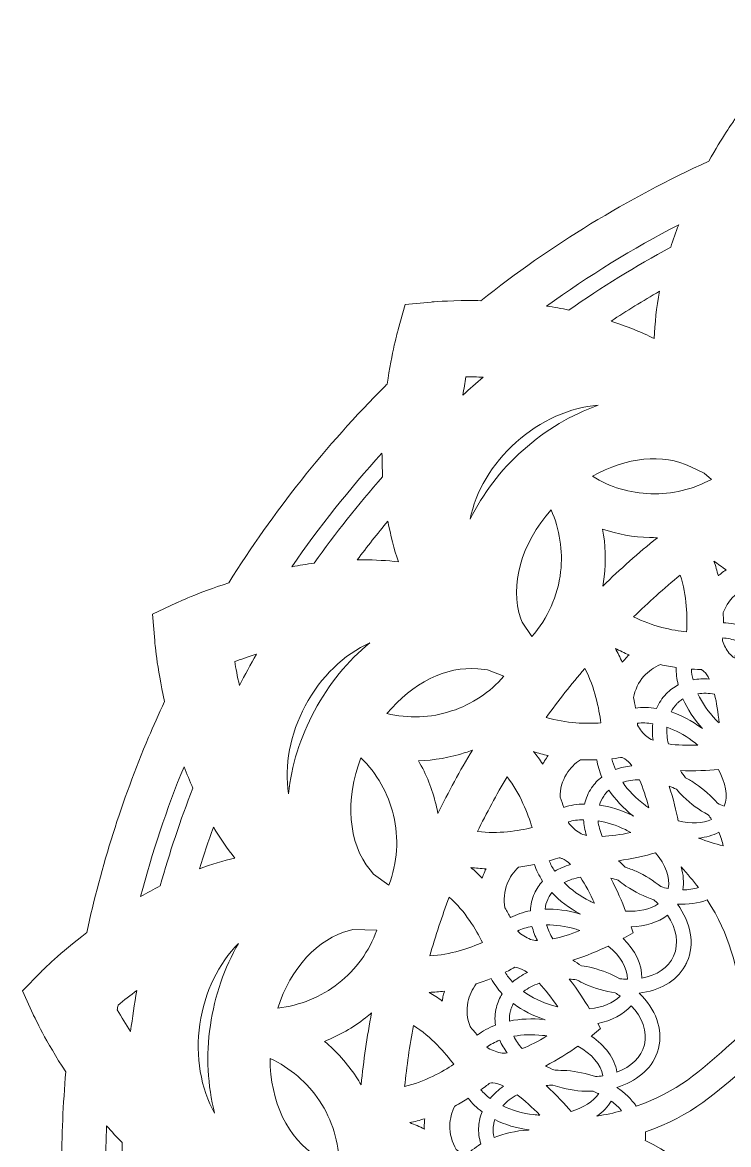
# Model space of a CAD drawing. Header units: millimetres. Extents: x 37 to 1687, y -819 to -120.
# Drawn here: x 72.2 to 169, y -647.8 to -494.1 of the extents above; entities that cross this region are included whole.
import ezdxf

# ---------------------------------------------------------------- set-up
doc = ezdxf.new("R2010")
doc.units = ezdxf.units.MM
doc.header["$MEASUREMENT"] = 0
doc.layers.add('Layer 7', color=7, linetype='Continuous')

msp = doc.modelspace()

# ---------------------------------------------------------------- linework, layer by layer
at = {"layer": 'Layer 7', "lineweight": 0}
for points, knots in [([(384.43, -671.96), (384.27, -671.6), (382.77, -668.35), (379.99, -664.11), (380.36, -659.77), (380.54, -655.36), (380.54, -650.99), (380.54, -644.39), (380.12, -637.76), (379.28, -631.27), (381.81, -627.33), (383.2, -624.32), (383.36, -623.99), (383.36, -623.99), (384.85, -620.71), (384.85, -620.71), (384.85, -620.71), (382.32, -618.15), (382.32, -618.15), (382.04, -617.87), (379.55, -615.38), (375.59, -612.41), (373.77, -605.49), (371.43, -598.63), (368.64, -592.02), (367.1, -588.4), (365.38, -584.73), (363.49, -581.11), (364.42, -576.83), (364.67, -573.77), (364.7, -573.43), (364.7, -573.43), (364.97, -569.86), (364.97, -569.86), (364.97, -569.86), (361.72, -568.31), (361.72, -568.31), (361.6, -568.25), (358.61, -566.84), (354.08, -565.4), (348.81, -557.73), (342.79, -550.49), (336.17, -543.86), (334.53, -542.23), (332.82, -540.59), (331.07, -539), (330.45, -534.98), (329.7, -532.34), (329.67, -532.22), (329.67, -532.22), (328.7, -528.79), (328.7, -528.79), (328.7, -528.79), (325.13, -528.44), (325.13, -528.44), (324.77, -528.41), (322.82, -528.24), (319.91, -528.24), (319.25, -528.24), (318.58, -528.25), (317.89, -528.26), (308.62, -521.54), (298.57, -515.86), (288.02, -511.4), (287.3, -511.1), (286.55, -510.79), (285.71, -510.45), (283.96, -507.37), (282.56, -505.43), (282.5, -505.35), (282.5, -505.35), (280.41, -502.48), (280.41, -502.48), (280.41, -502.48), (276.96, -503.35), (276.96, -503.35), (276.86, -503.37), (274.41, -503.99), (270.86, -505.33), (258.75, -501.86), (246.16, -499.91), (233.44, -499.55), (230.91, -497.43), (229.09, -496.19), (228.88, -496.05), (228.88, -496.05), (225.94, -494.07), (225.94, -494.07), (225.94, -494.07), (223, -496.05), (223, -496.05), (222.78, -496.2), (220.78, -497.56), (218.06, -499.88), (205.4, -500.79), (192.93, -503.27), (180.98, -507.27), (177.77, -506.08), (175.55, -505.51), (175.3, -505.44), (175.3, -505.44), (171.85, -504.57), (171.85, -504.57), (171.85, -504.57), (169.75, -507.45), (169.75, -507.45), (169.59, -507.68), (168.1, -509.77), (166.25, -513.08), (155.12, -518.15), (144.61, -524.58), (135.01, -532.2), (134.4, -532.18), (133.9, -532.18), (133.42, -532.18), (130.33, -532.18), (128.28, -532.38), (128.2, -532.38), (128.2, -532.38), (124.64, -532.74), (124.64, -532.74), (124.64, -532.74), (123.66, -536.16), (123.66, -536.16), (123.63, -536.29), (122.79, -539.27), (122.16, -543.63), (122.08, -543.7), (122, -543.78), (121.92, -543.86), (113.75, -552.04), (106.52, -561.12), (100.44, -570.86), (96.15, -572.25), (93.38, -573.57), (93.26, -573.62), (93.26, -573.62), (90.01, -575.17), (90.01, -575.17), (90.01, -575.17), (90.29, -578.74), (90.29, -578.74), (90.3, -578.89), (90.57, -582.33), (91.64, -587.11), (90.82, -588.88), (90.1, -590.49), (89.45, -592.02), (85.8, -600.66), (82.94, -609.67), (80.97, -618.79), (77.27, -621.61), (74.95, -623.93), (74.69, -624.19), (74.69, -624.19), (72.16, -626.75), (72.16, -626.75), (72.16, -626.75), (73.65, -630.03), (73.65, -630.03), (73.82, -630.39), (75.34, -633.66), (78.1, -637.87), (77.73, -642.21), (77.54, -646.63), (77.54, -650.99), (77.54, -657.59), (77.97, -664.22), (78.81, -670.72), (76.28, -674.66), (74.88, -677.66), (74.73, -677.99), (74.73, -677.99), (73.23, -681.27), (73.23, -681.27), (73.23, -681.27), (75.77, -683.83), (75.77, -683.83), (76.04, -684.11), (78.52, -686.59), (82.5, -689.58), (84.32, -696.5), (86.65, -703.35), (89.45, -709.96), (90.98, -713.59), (92.71, -717.25), (94.59, -720.87), (93.64, -725.3), (93.4, -728.42), (93.39, -728.55), (93.39, -728.55), (93.11, -732.13), (93.11, -732.13), (93.11, -732.13), (96.36, -733.67), (96.36, -733.67), (96.49, -733.73), (99.46, -735.14), (104.01, -736.58), (109.27, -744.25), (115.3, -751.5), (121.92, -758.12), (123.55, -759.75), (125.27, -761.39), (127.01, -762.99), (127.62, -766.89), (128.33, -769.47), (128.42, -769.76), (128.42, -769.76), (129.39, -773.19), (129.39, -773.19), (129.39, -773.19), (132.95, -773.54), (132.95, -773.54), (133.16, -773.56), (135.14, -773.75), (138.17, -773.75), (138.83, -773.75), (139.51, -773.74), (140.2, -773.72), (149.47, -780.45), (159.52, -786.12), (170.07, -790.58), (170.77, -790.88), (171.53, -791.19), (172.37, -791.53), (174.08, -794.53), (175.43, -796.42), (175.59, -796.63), (175.59, -796.63), (177.68, -799.51), (177.68, -799.51), (177.68, -799.51), (181.13, -798.64), (181.13, -798.64), (181.23, -798.61), (183.69, -797.98), (187.22, -796.65), (199.33, -800.13), (211.92, -802.07), (224.65, -802.43), (227.16, -804.54), (229, -805.79), (229.2, -805.93), (229.2, -805.93), (232.15, -807.91), (232.15, -807.91), (232.15, -807.91), (235.09, -805.93), (235.09, -805.93), (235.31, -805.78), (237.3, -804.42), (240.03, -802.1), (252.68, -801.2), (265.16, -798.71), (277.11, -794.71), (280.4, -795.93), (282.69, -796.51), (282.79, -796.54), (282.79, -796.54), (286.24, -797.41), (286.24, -797.41), (286.24, -797.41), (288.33, -794.54), (288.33, -794.54), (288.4, -794.44), (289.95, -792.29), (291.85, -788.9), (302.97, -783.83), (313.48, -777.4), (323.07, -769.79), (323.67, -769.8), (324.18, -769.81), (324.67, -769.81), (327.76, -769.81), (329.81, -769.61), (329.89, -769.6), (329.89, -769.6), (333.45, -769.25), (333.45, -769.25), (333.45, -769.25), (334.42, -765.82), (334.42, -765.82), (334.43, -765.79), (335.28, -762.8), (335.93, -758.36), (336.01, -758.28), (336.09, -758.2), (336.17, -758.12), (344.34, -749.95), (351.57, -740.86), (357.65, -731.12), (361.79, -729.78), (364.52, -728.51), (364.83, -728.36), (364.83, -728.36), (368.07, -726.82), (368.07, -726.82), (368.07, -726.82), (367.8, -723.25), (367.8, -723.25), (367.79, -723.1), (367.52, -719.64), (366.44, -714.88), (367.27, -713.11), (367.99, -711.5), (368.64, -709.96), (372.29, -701.32), (375.15, -692.32), (377.12, -683.19), (380.83, -680.37), (383.14, -678.05), (383.4, -677.8), (383.4, -677.8), (385.93, -675.23), (385.93, -675.23), (385.93, -675.23), (384.43, -671.96), (384.43, -671.96)], [0, 0, 0, 0, 1, 1, 1, 2, 2, 2, 3, 3, 3, 4, 4, 4, 5, 5, 5, 6, 6, 6, 7, 7, 7, 8, 8, 8, 9, 9, 9, 10, 10, 10, 11, 11, 11, 12, 12, 12, 13, 13, 13, 14, 14, 14, 15, 15, 15, 16, 16, 16, 17, 17, 17, 18, 18, 18, 19, 19, 19, 20, 20, 20, 21, 21, 21, 22, 22, 22, 23, 23, 23, 24, 24, 24, 25, 25, 25, 26, 26, 26, 27, 27, 27, 28, 28, 28, 29, 29, 29, 30, 30, 30, 31, 31, 31, 32, 32, 32, 33, 33, 33, 34, 34, 34, 35, 35, 35, 36, 36, 36, 37, 37, 37, 38, 38, 38, 39, 39, 39, 40, 40, 40, 41, 41, 41, 42, 42, 42, 43, 43, 43, 44, 44, 44, 45, 45, 45, 46, 46, 46, 47, 47, 47, 48, 48, 48, 49, 49, 49, 50, 50, 50, 51, 51, 51, 52, 52, 52, 53, 53, 53, 54, 54, 54, 55, 55, 55, 56, 56, 56, 57, 57, 57, 58, 58, 58, 59, 59, 59, 60, 60, 60, 61, 61, 61, 62, 62, 62, 63, 63, 63, 64, 64, 64, 65, 65, 65, 66, 66, 66, 67, 67, 67, 68, 68, 68, 69, 69, 69, 70, 70, 70, 71, 71, 71, 72, 72, 72, 73, 73, 73, 74, 74, 74, 75, 75, 75, 76, 76, 76, 77, 77, 77, 78, 78, 78, 79, 79, 79, 80, 80, 80, 81, 81, 81, 82, 82, 82, 83, 83, 83, 84, 84, 84, 85, 85, 85, 86, 86, 86, 87, 87, 87, 88, 88, 88, 89, 89, 89, 90, 90, 90, 91, 91, 91, 92, 92, 92, 93, 93, 93, 94, 94, 94, 95, 95, 95, 96, 96, 96, 97, 97, 97, 98, 98, 98, 99, 99, 99, 100, 100, 100, 101, 101, 101, 102, 102, 102, 103, 103, 103, 104, 104, 104, 105, 105, 105, 106, 106, 106, 106]), ([(162.13, -521.79), (161.73, -522.82), (161.36, -523.86), (161.03, -524.88), (156.24, -527.47), (151.55, -530.36), (147.08, -533.48), (146.07, -533.28), (145.04, -533.09), (144.02, -532.94), (149.77, -528.79), (155.84, -525.05), (162.13, -521.79)], [0, 0, 0, 0, 1, 1, 1, 2, 2, 2, 3, 3, 3, 4, 4, 4, 4]), ([(152.86, -535), (155, -533.59), (157.22, -532.22), (159.5, -530.9), (159.08, -533.13), (158.84, -535.31), (158.78, -537.39), (156.95, -536.48), (154.97, -535.68), (152.86, -535)], [0, 0, 0, 0, 1, 1, 1, 2, 2, 2, 3, 3, 3, 3]), ([(132.96, -542.64), (133.73, -542.64), (134.51, -542.65), (135.31, -542.67), (134.38, -543.48), (133.46, -544.29), (132.55, -545.12), (132.67, -544.29), (132.81, -543.46), (132.96, -542.64)], [0, 0, 0, 0, 1, 1, 1, 2, 2, 2, 3, 3, 3, 3]), ([(139.83, -551.59), (143.19, -548.59), (147.24, -546.79), (151.1, -546.52), (147.41, -547.81), (143.89, -549.9), (140.79, -552.67), (137.69, -555.44), (135.23, -558.67), (133.54, -562.14), (134.27, -558.34), (136.5, -554.57), (139.83, -551.59)], [0, 0, 0, 0, 1, 1, 1, 2, 2, 2, 3, 3, 3, 4, 4, 4, 4]), ([(121.45, -553.1), (121.45, -554.18), (121.48, -555.25), (121.54, -556.32), (118.18, -560.13), (115.02, -564.11), (112.14, -568.17), (111.13, -568.3), (110.11, -568.46), (109.1, -568.65), (112.84, -563.21), (116.98, -558), (121.45, -553.1)], [0, 0, 0, 0, 1, 1, 1, 2, 2, 2, 3, 3, 3, 4, 4, 4, 4]), ([(165.63, -555.83), (165.63, -555.83), (166.6, -556.68), (166.6, -556.68), (164.07, -558.07), (161.22, -558.75), (158.3, -558.66), (155.44, -558.57), (152.69, -557.74), (150.29, -556.26), (154.97, -553.6), (159.94, -553.11), (163.78, -554.95), (163.78, -554.95), (165.63, -555.83), (165.63, -555.83)], [0, 0, 0, 0, 1, 1, 1, 2, 2, 2, 3, 3, 3, 4, 4, 4, 5, 5, 5, 5]), ([(145.94, -569.34), (145.57, -572.62), (144.18, -575.74), (141.99, -578.21), (141.99, -578.21), (140.65, -576.25), (140.65, -576.25), (140.65, -576.25), (140.48, -575.78), (140.48, -575.78), (138.9, -571.24), (140.53, -565.48), (144.63, -560.85), (145.81, -563.49), (146.27, -566.47), (145.94, -569.34)], [0, 0, 0, 0, 1, 1, 1, 2, 2, 2, 3, 3, 3, 4, 4, 4, 5, 5, 5, 5]), ([(122.26, -562.39), (122.63, -564.35), (123.11, -566.22), (123.7, -567.98), (122.14, -567.8), (120.52, -567.71), (118.84, -567.71), (118.58, -567.71), (118.31, -567.71), (118.05, -567.72), (119.4, -565.91), (120.82, -564.13), (122.26, -562.39)], [0, 0, 0, 0, 1, 1, 1, 2, 2, 2, 3, 3, 3, 4, 4, 4, 4]), ([(151.72, -571.3), (151.8, -570.87), (151.86, -570.45), (151.91, -570.02), (152.16, -567.83), (152.09, -565.64), (151.7, -563.51), (153.76, -564.2), (155.91, -564.59), (158.11, -564.66), (158.47, -564.67), (158.84, -564.67), (159.2, -564.67), (156.6, -566.77), (154.1, -568.99), (151.72, -571.3)], [0, 0, 0, 0, 1, 1, 1, 2, 2, 2, 3, 3, 3, 4, 4, 4, 5, 5, 5, 5]), ([(168.65, -569.07), (168.4, -569.24), (168.16, -569.41), (167.93, -569.6), (167.8, -569.7), (167.68, -569.8), (167.56, -569.91), (167.38, -569.21), (167.18, -568.53), (166.95, -567.87), (167.48, -568.29), (168.05, -568.69), (168.65, -569.07)], [0, 0, 0, 0, 1, 1, 1, 2, 2, 2, 3, 3, 3, 4, 4, 4, 4]), ([(163.2, -577.59), (161.32, -577.37), (158.48, -576.83), (155.94, -575.51), (157.97, -573.54), (160.12, -571.62), (162.33, -569.8), (163.27, -572.61), (163.32, -575.62), (163.2, -577.59)], [0, 0, 0, 0, 1, 1, 1, 2, 2, 2, 3, 3, 3, 3]), ([(170.11, -572.33), (170.85, -571.74), (171.73, -571.32), (172.66, -571.13), (173.38, -571.43), (174.06, -571.67), (174.69, -571.88), (174.56, -572.62), (174.52, -573.41), (174.57, -574.23), (173.92, -574.44), (173.3, -574.74), (172.74, -575.14), (172.08, -575.62), (171.53, -576.21), (171.1, -576.88), (170.13, -576.55), (169.17, -576.36), (168.25, -576.33), (168.25, -575.89), (168.25, -575.42), (168.23, -574.92), (168.61, -573.9), (169.26, -573.01), (170.11, -572.33)], [0, 0, 0, 0, 1, 1, 1, 2, 2, 2, 3, 3, 3, 4, 4, 4, 5, 5, 5, 6, 6, 6, 7, 7, 7, 8, 8, 8, 8]), ([(110.93, -587.7), (113.05, -583.74), (116.26, -580.65), (119.8, -579.07), (116.76, -581.55), (114.17, -584.72), (112.2, -588.38), (110.24, -592.04), (109.03, -595.92), (108.63, -599.76), (108.04, -595.95), (108.85, -591.57), (110.93, -587.7)], [0, 0, 0, 0, 1, 1, 1, 2, 2, 2, 3, 3, 3, 4, 4, 4, 4]), ([(169.85, -581.19), (169.52, -580.98), (169.25, -580.76), (169.06, -580.53), (168.65, -580.01), (168.34, -579.43), (168.13, -578.79), (168.14, -578.67), (168.15, -578.54), (168.16, -578.41), (168.81, -578.45), (169.5, -578.6), (170.21, -578.84), (170, -579.58), (169.88, -580.37), (169.85, -581.19)], [0, 0, 0, 0, 1, 1, 1, 2, 2, 2, 3, 3, 3, 4, 4, 4, 5, 5, 5, 5]), ([(101.91, -584.92), (101.62, -583.64), (101.41, -582.52), (101.26, -581.65), (102.04, -581.36), (103.05, -581.01), (104.23, -580.64), (103.43, -582.05), (102.66, -583.48), (101.91, -584.92)], [0, 0, 0, 0, 1, 1, 1, 2, 2, 2, 3, 3, 3, 3]), ([(155.32, -580.73), (155.11, -580.93), (154.91, -581.14), (154.72, -581.36), (154.61, -581.49), (154.5, -581.62), (154.39, -581.75), (154.1, -581.09), (153.79, -580.45), (153.44, -579.85), (154.04, -580.17), (154.67, -580.46), (155.32, -580.73)], [0, 0, 0, 0, 1, 1, 1, 2, 2, 2, 3, 3, 3, 4, 4, 4, 4]), ([(134.59, -582.66), (134.59, -582.66), (135.93, -582.79), (135.93, -582.79), (135.93, -582.79), (138.16, -583.66), (138.16, -583.66), (136.25, -585.86), (133.79, -587.5), (130.99, -588.42), (128.14, -589.36), (125.03, -589.48), (122.12, -588.78), (125.6, -584.57), (130.3, -582.24), (134.59, -582.66)], [0, 0, 0, 0, 1, 1, 1, 2, 2, 2, 3, 3, 3, 4, 4, 4, 5, 5, 5, 5]), ([(143.96, -589.3), (145.62, -587.01), (147.4, -584.77), (149.26, -582.61), (150.65, -585.19), (151.21, -588.12), (151.44, -590.06), (149.55, -590.18), (146.68, -590.14), (143.96, -589.3)], [0, 0, 0, 0, 1, 1, 1, 2, 2, 2, 3, 3, 3, 3]), ([(160.42, -586.06), (159.85, -586.65), (159.41, -587.33), (159.1, -588.07), (158.09, -587.91), (157.11, -587.89), (156.2, -588.02), (156.13, -587.57), (156.04, -587.09), (155.93, -586.59), (156.13, -585.51), (156.62, -584.5), (157.35, -583.67), (157.97, -582.97), (158.75, -582.41), (159.62, -582.06), (160.39, -582.23), (161.12, -582.35), (161.78, -582.45), (161.77, -583.22), (161.87, -584.02), (162.06, -584.84), (161.46, -585.16), (160.91, -585.56), (160.42, -586.06)], [0, 0, 0, 0, 1, 1, 1, 2, 2, 2, 3, 3, 3, 4, 4, 4, 5, 5, 5, 6, 6, 6, 7, 7, 7, 8, 8, 8, 8]), ([(163.87, -582.67), (164.5, -582.72), (164.98, -582.73), (165.24, -582.74), (165.37, -582.83), (165.48, -582.92), (165.59, -583.01), (165.86, -583.25), (166.1, -583.6), (166.32, -584.04), (165.55, -583.99), (164.8, -584.03), (164.09, -584.16), (163.97, -583.65), (163.89, -583.15), (163.87, -582.67)], [0, 0, 0, 0, 1, 1, 1, 2, 2, 2, 3, 3, 3, 4, 4, 4, 5, 5, 5, 5]), ([(162.71, -586.77), (163.32, -588.16), (164.21, -589.55), (165.38, -590.84), (165.34, -590.81), (165.3, -590.78), (165.26, -590.75), (163.9, -589.75), (162.48, -589.02), (161.07, -588.55), (161.27, -588.15), (161.54, -587.78), (161.86, -587.45), (161.96, -587.34), (162.07, -587.24), (162.19, -587.14), (162.35, -587.01), (162.53, -586.88), (162.71, -586.77)], [0, 0, 0, 0, 1, 1, 1, 2, 2, 2, 3, 3, 3, 4, 4, 4, 5, 5, 5, 6, 6, 6, 6]), ([(167.66, -590.06), (167.51, -589.92), (167.37, -589.79), (167.23, -589.64), (166.16, -588.52), (165.33, -587.29), (164.76, -586.06), (165.48, -585.96), (166.25, -585.98), (167.04, -586.11), (167.33, -587.28), (167.53, -588.64), (167.66, -590.06)], [0, 0, 0, 0, 1, 1, 1, 2, 2, 2, 3, 3, 3, 4, 4, 4, 4]), ([(158.62, -592.44), (158.26, -592.3), (157.96, -592.13), (157.74, -591.93), (157.23, -591.49), (156.81, -590.95), (156.49, -590.35), (156.49, -590.27), (156.48, -590.18), (156.47, -590.09), (157.12, -590.02), (157.83, -590.04), (158.57, -590.16), (158.49, -590.89), (158.51, -591.66), (158.62, -592.44)], [0, 0, 0, 0, 1, 1, 1, 2, 2, 2, 3, 3, 3, 4, 4, 4, 5, 5, 5, 5]), ([(163.98, -592.5), (164.24, -592.69), (164.5, -592.89), (164.74, -593.1), (163.29, -593.15), (161.9, -593.1), (160.71, -592.94), (160.53, -592.15), (160.46, -591.38), (160.51, -590.65), (161.68, -591.06), (162.86, -591.68), (163.98, -592.5)], [0, 0, 0, 0, 1, 1, 1, 2, 2, 2, 3, 3, 3, 4, 4, 4, 4]), ([(120.27, -610.76), (120.27, -610.76), (119.81, -610.2), (119.81, -610.2), (116.8, -606.5), (116.35, -600.56), (118.57, -594.84), (120.75, -596.97), (122.32, -599.72), (123.03, -602.68), (123.79, -605.86), (123.56, -609.23), (122.39, -612.27), (122.39, -612.27), (120.27, -610.76), (120.27, -610.76)], [0, 0, 0, 0, 1, 1, 1, 2, 2, 2, 3, 3, 3, 4, 4, 4, 5, 5, 5, 5]), ([(129.11, -602.47), (129.04, -602.08), (128.96, -601.68), (128.86, -601.29), (128.35, -599.14), (127.54, -597.11), (126.44, -595.24), (128.62, -595.18), (130.77, -594.81), (132.86, -594.12), (133.19, -594.02), (133.52, -593.9), (133.84, -593.78), (132.14, -596.6), (130.55, -599.52), (129.11, -602.47)], [0, 0, 0, 0, 1, 1, 1, 2, 2, 2, 3, 3, 3, 4, 4, 4, 5, 5, 5, 5]), ([(143.75, -595.24), (143.66, -595.39), (143.58, -595.54), (143.49, -595.7), (143.09, -595.09), (142.66, -594.52), (142.22, -593.99), (142.87, -594.2), (143.54, -594.38), (144.23, -594.53), (144.06, -594.76), (143.9, -595), (143.75, -595.24)], [0, 0, 0, 0, 1, 1, 1, 2, 2, 2, 3, 3, 3, 4, 4, 4, 4]), ([(152.98, -594.96), (153.64, -594.89), (154.12, -594.82), (154.37, -594.78), (154.51, -594.84), (154.63, -594.91), (154.74, -594.98), (155.07, -595.18), (155.39, -595.5), (155.69, -595.93), (154.91, -596.01), (154.16, -596.18), (153.46, -596.44), (153.25, -595.94), (153.08, -595.44), (152.98, -594.96)], [0, 0, 0, 0, 1, 1, 1, 2, 2, 2, 3, 3, 3, 4, 4, 4, 5, 5, 5, 5]), ([(88.35, -613.86), (89.94, -607.82), (91.94, -601.84), (94.31, -596.05), (94.69, -597.04), (95.1, -598.03), (95.53, -598.99), (93.82, -603.36), (92.31, -607.87), (91.05, -612.4), (90.15, -612.86), (89.25, -613.35), (88.35, -613.86)], [0, 0, 0, 0, 1, 1, 1, 2, 2, 2, 3, 3, 3, 4, 4, 4, 4]), ([(150.19, -598.95), (149.72, -599.63), (149.41, -600.38), (149.23, -601.17), (148.21, -601.19), (147.25, -601.34), (146.38, -601.63), (146.23, -601.18), (146.05, -600.71), (145.86, -600.22), (145.85, -599.11), (146.16, -598.02), (146.74, -597.06), (147.23, -596.27), (147.89, -595.59), (148.68, -595.09), (149.47, -595.12), (150.22, -595.12), (150.89, -595.1), (151.01, -595.88), (151.24, -596.68), (151.59, -597.47), (151.05, -597.88), (150.58, -598.37), (150.19, -598.95)], [0, 0, 0, 0, 1, 1, 1, 2, 2, 2, 3, 3, 3, 4, 4, 4, 5, 5, 5, 6, 6, 6, 7, 7, 7, 8, 8, 8, 8]), ([(168.37, -601.47), (168.06, -601.35), (167.74, -601.21), (167.43, -601.06), (166.59, -600.08), (165.59, -599.17), (164.43, -598.38), (164.43, -598.38), (164.43, -598.38), (164.43, -598.38), (163.99, -598.08), (163.54, -597.81), (163.08, -597.56), (162.82, -597.25), (162.58, -596.92), (162.36, -596.59), (164.26, -596.68), (166.14, -596.57), (167.56, -596.43), (168.59, -598.24), (168.92, -600.08), (168.37, -601.47)], [0, 0, 0, 0, 1, 1, 1, 2, 2, 2, 3, 3, 3, 4, 4, 4, 5, 5, 5, 6, 6, 6, 7, 7, 7, 7]), ([(142.02, -604.4), (140.19, -604.83), (137.36, -605.3), (134.54, -604.94), (135.78, -602.4), (137.14, -599.88), (138.59, -597.44), (140.41, -599.74), (141.46, -602.53), (142.02, -604.4)], [0, 0, 0, 0, 1, 1, 1, 2, 2, 2, 3, 3, 3, 3]), ([(158.03, -601.67), (157.86, -601.55), (157.68, -601.43), (157.51, -601.31), (156.26, -600.39), (155.23, -599.31), (154.45, -598.19), (155.15, -597.97), (155.92, -597.85), (156.74, -597.85), (157.23, -598.96), (157.67, -600.28), (158.03, -601.67)], [0, 0, 0, 0, 1, 1, 1, 2, 2, 2, 3, 3, 3, 4, 4, 4, 4]), ([(152.11, -599.71), (152.25, -599.55), (152.4, -599.39), (152.56, -599.25), (153.4, -600.52), (154.52, -601.74), (155.91, -602.81), (155.86, -602.79), (155.82, -602.76), (155.77, -602.74), (154.26, -601.99), (152.72, -601.52), (151.25, -601.31), (151.39, -600.87), (151.58, -600.46), (151.84, -600.07), (151.92, -599.95), (152.02, -599.83), (152.11, -599.71)], [0, 0, 0, 0, 1, 1, 1, 2, 2, 2, 3, 3, 3, 4, 4, 4, 5, 5, 5, 6, 6, 6, 6]), ([(161.81, -599.15), (162.1, -599.49), (162.4, -599.81), (162.73, -600.13), (163.79, -601.17), (164.95, -602), (166.15, -602.64), (166.33, -602.85), (166.49, -603.06), (166.64, -603.28), (165.43, -603.85), (163.8, -603.91), (162.05, -603.48), (161.8, -602.2), (161.4, -600.46), (160.81, -598.7), (161.14, -598.83), (161.48, -598.98), (161.81, -599.15)], [0, 0, 0, 0, 1, 1, 1, 2, 2, 2, 3, 3, 3, 4, 4, 4, 5, 5, 5, 6, 6, 6, 6]), ([(149.08, -603.32), (149.12, -604.03), (149.26, -604.75), (149.49, -605.47), (149.13, -605.39), (148.81, -605.28), (148.56, -605.13), (147.97, -604.77), (147.46, -604.31), (147.04, -603.75), (147.02, -603.71), (147.01, -603.66), (147, -603.61), (147.63, -603.43), (148.33, -603.33), (149.08, -603.32)], [0, 0, 0, 0, 1, 1, 1, 2, 2, 2, 3, 3, 3, 4, 4, 4, 5, 5, 5, 5]), ([(154.81, -604.68), (155.07, -604.81), (155.32, -604.95), (155.56, -605.08), (154.17, -605.37), (152.81, -605.56), (151.64, -605.61), (151.34, -604.89), (151.15, -604.17), (151.07, -603.47), (152.29, -603.67), (153.57, -604.07), (154.81, -604.68)], [0, 0, 0, 0, 1, 1, 1, 2, 2, 2, 3, 3, 3, 4, 4, 4, 4]), ([(98.33, -604.34), (99.26, -605.85), (100.25, -607.27), (101.28, -608.57), (99.69, -608.94), (98.07, -609.43), (96.43, -610.03), (97.02, -608.13), (97.66, -606.23), (98.33, -604.34)], [0, 0, 0, 0, 1, 1, 1, 2, 2, 2, 3, 3, 3, 3]), ([(168.21, -606.92), (167.14, -606.63), (166.02, -606.27), (164.86, -605.83), (165.87, -605.73), (166.81, -605.47), (167.63, -605.03), (167.91, -605.66), (168.1, -606.29), (168.21, -606.92)], [0, 0, 0, 0, 1, 1, 1, 2, 2, 2, 3, 3, 3, 3]), ([(144.38, -608.95), (145.05, -608.76), (145.53, -608.6), (145.75, -608.52), (145.89, -608.56), (146.02, -608.6), (146.14, -608.65), (146.51, -608.79), (146.9, -609.08), (147.3, -609.47), (146.51, -609.69), (145.79, -610), (145.13, -610.38), (144.82, -609.91), (144.56, -609.43), (144.38, -608.95)], [0, 0, 0, 0, 1, 1, 1, 2, 2, 2, 3, 3, 3, 4, 4, 4, 5, 5, 5, 5]), ([(160.7, -612.74), (160.36, -612.68), (160.02, -612.59), (159.68, -612.49), (158.69, -611.68), (157.55, -610.96), (156.28, -610.39), (156.28, -610.39), (156.28, -610.39), (156.28, -610.39), (155.79, -610.17), (155.29, -609.98), (154.8, -609.82), (154.47, -609.53), (154.15, -609.23), (153.86, -608.93), (155.74, -608.69), (157.57, -608.25), (158.96, -607.87), (160.32, -609.48), (160.99, -611.25), (160.7, -612.74)], [0, 0, 0, 0, 1, 1, 1, 2, 2, 2, 3, 3, 3, 4, 4, 4, 5, 5, 5, 6, 6, 6, 7, 7, 7, 7]), ([(135.71, -610.05), (135.58, -610.3), (135.47, -610.56), (135.37, -610.82), (135.3, -610.99), (135.24, -611.16), (135.18, -611.33), (134.68, -610.8), (134.16, -610.31), (133.62, -609.86), (134.3, -609.95), (134.99, -610.02), (135.71, -610.05)], [0, 0, 0, 0, 1, 1, 1, 2, 2, 2, 3, 3, 3, 4, 4, 4, 4]), ([(142.35, -609.45), (142.6, -610.22), (142.97, -610.98), (143.46, -611.72), (143.01, -612.22), (142.63, -612.79), (142.34, -613.42), (142, -614.18), (141.82, -614.97), (141.79, -615.79), (140.8, -615.98), (139.88, -616.3), (139.08, -616.72), (138.85, -616.3), (138.59, -615.86), (138.31, -615.4), (138.1, -614.29), (138.21, -613.15), (138.63, -612.09), (138.96, -611.23), (139.5, -610.45), (140.17, -609.83), (140.96, -609.72), (141.69, -609.59), (142.35, -609.45)], [0, 0, 0, 0, 1, 1, 1, 2, 2, 2, 3, 3, 3, 4, 4, 4, 5, 5, 5, 6, 6, 6, 7, 7, 7, 8, 8, 8, 8]), ([(162.68, -612.94), (162.86, -611.92), (162.78, -610.85), (162.45, -609.79), (163.34, -610.75), (164.13, -611.69), (164.83, -612.62), (164.17, -612.82), (163.44, -612.93), (162.68, -612.94)], [0, 0, 0, 0, 1, 1, 1, 2, 2, 2, 3, 3, 3, 3]), ([(150.6, -614.77), (150.39, -614.68), (150.18, -614.59), (149.97, -614.48), (148.58, -613.79), (147.37, -612.91), (146.41, -611.94), (147.07, -611.59), (147.83, -611.33), (148.65, -611.19), (149.33, -612.22), (149.99, -613.46), (150.6, -614.77)], [0, 0, 0, 0, 1, 1, 1, 2, 2, 2, 3, 3, 3, 4, 4, 4, 4]), ([(153.82, -611.6), (154.17, -611.88), (154.52, -612.15), (154.9, -612.41), (156.13, -613.24), (157.42, -613.86), (158.71, -614.28), (158.92, -614.46), (159.12, -614.65), (159.31, -614.84), (158.22, -615.61), (156.63, -615.95), (154.85, -615.83), (154.39, -614.63), (153.69, -612.98), (152.8, -611.33), (153.14, -611.41), (153.48, -611.5), (153.82, -611.6)], [0, 0, 0, 0, 1, 1, 1, 2, 2, 2, 3, 3, 3, 4, 4, 4, 5, 5, 5, 6, 6, 6, 6]), ([(144.37, -613.84), (144.48, -613.65), (144.6, -613.48), (144.73, -613.31), (145.78, -614.42), (147.1, -615.43), (148.65, -616.24), (148.6, -616.23), (148.55, -616.21), (148.5, -616.2), (146.88, -615.72), (145.29, -615.53), (143.8, -615.57), (143.86, -615.11), (143.97, -614.67), (144.17, -614.24), (144.23, -614.1), (144.3, -613.97), (144.37, -613.84)], [0, 0, 0, 0, 1, 1, 1, 2, 2, 2, 3, 3, 3, 4, 4, 4, 5, 5, 5, 6, 6, 6, 6]), ([(128.01, -621.98), (128.78, -619.26), (129.68, -616.55), (130.67, -613.91), (132.85, -615.86), (134.36, -618.41), (135.23, -620.14), (133.52, -620.89), (130.83, -621.83), (128.01, -621.98)], [0, 0, 0, 0, 1, 1, 1, 2, 2, 2, 3, 3, 3, 3]), ([(170.86, -627.97), (171.1, -629.26), (171.35, -630.58), (171.66, -631.94), (170.6, -632.82), (169.6, -633.72), (168.63, -634.59), (165.3, -637.59), (161.88, -640.66), (156.31, -642.59), (155.64, -641.61), (154.73, -640.73), (153.64, -639.99), (156.29, -639.19), (158.35, -637.53), (159.17, -635.27), (159.24, -635.07), (159.31, -634.87), (159.36, -634.66), (160.03, -632.02), (158.93, -629.25), (156.7, -627.08), (159.45, -626.75), (161.76, -625.47), (162.96, -623.39), (163.07, -623.21), (163.17, -623.02), (163.26, -622.82), (164.37, -620.34), (163.78, -617.42), (161.95, -614.89), (163.41, -614.97), (164.8, -614.77), (166.02, -614.29), (169.19, -619.14), (170.04, -623.61), (170.86, -627.97)], [0, 0, 0, 0, 1, 1, 1, 2, 2, 2, 3, 3, 3, 4, 4, 4, 5, 5, 5, 6, 6, 6, 7, 7, 7, 8, 8, 8, 9, 9, 9, 10, 10, 10, 11, 11, 11, 12, 12, 12, 12]), ([(155.61, -618), (157.56, -617.95), (159.3, -617.4), (160.59, -616.39), (161.82, -618.24), (162.21, -620.28), (161.43, -622), (160.71, -623.61), (159.1, -624.65), (157.08, -625.03), (157.09, -623.12), (156.15, -621.21), (154.52, -619.6), (154.55, -619.58), (154.59, -619.56), (154.62, -619.54), (154.62, -619.54), (155.89, -618.84), (155.89, -618.84), (155.89, -618.84), (155.61, -618), (155.61, -618)], [0, 0, 0, 0, 1, 1, 1, 2, 2, 2, 3, 3, 3, 4, 4, 4, 5, 5, 5, 6, 6, 6, 7, 7, 7, 7]), ([(142.01, -617.93), (142.18, -618.59), (142.43, -619.25), (142.75, -619.89), (142.4, -619.88), (142.08, -619.82), (141.82, -619.72), (141.82, -619.72), (141.82, -619.72), (141.82, -619.72), (141.16, -619.46), (140.56, -619.09), (140.05, -618.6), (140.04, -618.59), (140.04, -618.58), (140.03, -618.57), (140.62, -618.29), (141.29, -618.07), (142.01, -617.93)], [0, 0, 0, 0, 1, 1, 1, 2, 2, 2, 3, 3, 3, 4, 4, 4, 5, 5, 5, 6, 6, 6, 6]), ([(147.9, -618.28), (148.13, -618.35), (148.36, -618.42), (148.59, -618.5), (147.29, -619.01), (146.02, -619.42), (144.89, -619.66), (144.49, -619.03), (144.19, -618.38), (144, -617.73), (145.24, -617.72), (146.57, -617.89), (147.9, -618.28)], [0, 0, 0, 0, 1, 1, 1, 2, 2, 2, 3, 3, 3, 4, 4, 4, 4]), ([(117, -618.49), (117, -618.49), (117.47, -618.37), (117.47, -618.37), (117.47, -618.37), (120.73, -618.47), (120.73, -618.47), (119.71, -621.31), (117.88, -623.87), (115.5, -625.73), (113.11, -627.61), (110.19, -628.8), (107.17, -629.12), (108.93, -623.64), (112.63, -619.61), (117, -618.49)], [0, 0, 0, 0, 1, 1, 1, 2, 2, 2, 3, 3, 3, 4, 4, 4, 5, 5, 5, 5]), ([(96.49, -631.32), (97.12, -626.93), (99.05, -622.96), (101.79, -620.26), (99.83, -623.58), (98.51, -627.41), (97.92, -631.53), (97.32, -635.64), (97.53, -639.74), (98.51, -643.55), (96.6, -640.17), (95.84, -635.77), (96.49, -631.32)], [0, 0, 0, 0, 1, 1, 1, 2, 2, 2, 3, 3, 3, 4, 4, 4, 4]), ([(155.09, -625.18), (154.75, -625.18), (154.41, -625.15), (154.06, -625.12), (152.94, -624.48), (151.68, -623.97), (150.33, -623.63), (150.33, -623.63), (150.33, -623.63), (150.33, -623.63), (149.81, -623.5), (149.29, -623.39), (148.78, -623.32), (148.37, -623.08), (147.99, -622.82), (147.62, -622.55), (149.44, -622), (151.16, -621.26), (152.47, -620.64), (154.13, -622), (155.12, -623.65), (155.09, -625.18)], [0, 0, 0, 0, 1, 1, 1, 2, 2, 2, 3, 3, 3, 4, 4, 4, 5, 5, 5, 6, 6, 6, 7, 7, 7, 7]), ([(140.05, -623.61), (140.45, -623.69), (140.9, -623.92), (141.38, -624.26), (140.62, -624.61), (139.94, -625.05), (139.35, -625.56), (138.94, -625.13), (138.6, -624.68), (138.33, -624.23), (138.99, -623.91), (139.45, -623.66), (139.65, -623.54), (139.79, -623.56), (139.92, -623.58), (140.05, -623.61)], [0, 0, 0, 0, 1, 1, 1, 2, 2, 2, 3, 3, 3, 4, 4, 4, 5, 5, 5, 5]), ([(137.13, -629.03), (136.93, -629.84), (136.89, -630.66), (137, -631.48), (136.07, -631.83), (135.23, -632.29), (134.52, -632.84), (134.2, -632.44), (133.86, -632.05), (133.52, -631.66), (133.11, -630.59), (133.01, -629.43), (133.24, -628.3), (133.42, -627.39), (133.81, -626.54), (134.36, -625.81), (135.11, -625.57), (135.8, -625.32), (136.42, -625.07), (136.8, -625.8), (137.31, -626.51), (137.94, -627.17), (137.58, -627.74), (137.3, -628.36), (137.13, -629.03)], [0, 0, 0, 0, 1, 1, 1, 2, 2, 2, 3, 3, 3, 4, 4, 4, 5, 5, 5, 6, 6, 6, 7, 7, 7, 8, 8, 8, 8]), ([(143.01, -625.72), (143.86, -626.63), (144.74, -627.76), (145.56, -628.96), (145.32, -628.9), (145.08, -628.84), (144.83, -628.77), (143.33, -628.33), (141.98, -627.67), (140.86, -626.87), (141.47, -626.39), (142.19, -626.01), (143.01, -625.72)], [0, 0, 0, 0, 1, 1, 1, 2, 2, 2, 3, 3, 3, 4, 4, 4, 4]), ([(148.12, -625.25), (148.51, -625.46), (148.91, -625.67), (149.32, -625.85), (150.68, -626.46), (152.06, -626.85), (153.4, -627.04), (153.64, -627.18), (153.87, -627.33), (154.09, -627.49), (153.17, -628.43), (151.68, -629.04), (149.91, -629.25), (149.26, -628.16), (148.29, -626.64), (147.13, -625.16), (147.45, -625.18), (147.79, -625.21), (148.12, -625.25)], [0, 0, 0, 0, 1, 1, 1, 2, 2, 2, 3, 3, 3, 4, 4, 4, 5, 5, 5, 6, 6, 6, 6]), ([(85.26, -628.75), (86.1, -628.05), (86.96, -627.37), (87.84, -626.71), (87.52, -628.57), (87.24, -630.45), (86.99, -632.32), (86.36, -631.36), (85.75, -630.37), (85.16, -629.37), (85.19, -629.16), (85.23, -628.96), (85.26, -628.75)], [0, 0, 0, 0, 1, 1, 1, 2, 2, 2, 3, 3, 3, 4, 4, 4, 4]), ([(130.01, -626.8), (129.93, -627.07), (129.86, -627.34), (129.81, -627.61), (129.77, -627.8), (129.74, -627.98), (129.72, -628.17), (129.12, -627.73), (128.52, -627.34), (127.91, -626.98), (128.6, -626.96), (129.3, -626.9), (130.01, -626.8)], [0, 0, 0, 0, 1, 1, 1, 2, 2, 2, 3, 3, 3, 4, 4, 4, 4]), ([(139.07, -629.52), (139.11, -629.37), (139.15, -629.23), (139.2, -629.09), (139.28, -628.89), (139.36, -628.7), (139.46, -628.52), (140.69, -629.43), (142.17, -630.2), (143.84, -630.73), (143.79, -630.72), (143.74, -630.72), (143.69, -630.71), (142.01, -630.53), (140.4, -630.61), (138.94, -630.91), (138.92, -630.44), (138.95, -629.98), (139.07, -629.52)], [0, 0, 0, 0, 1, 1, 1, 2, 2, 2, 3, 3, 3, 4, 4, 4, 5, 5, 5, 6, 6, 6, 6]), ([(150.14, -632.97), (150.2, -632.93), (150.25, -632.89), (150.29, -632.86), (150.29, -632.86), (151.41, -631.95), (151.41, -631.95), (151.41, -631.95), (151.03, -631.24), (151.03, -631.24), (152.94, -630.85), (154.54, -630.01), (155.62, -628.8), (157.16, -630.41), (157.88, -632.34), (157.42, -634.17), (156.99, -635.88), (155.58, -637.18), (153.66, -637.9), (153.33, -636.01), (152.06, -634.28), (150.14, -632.97)], [0, 0, 0, 0, 1, 1, 1, 2, 2, 2, 3, 3, 3, 4, 4, 4, 5, 5, 5, 6, 6, 6, 7, 7, 7, 7]), ([(113.56, -633.69), (115.58, -632.9), (117.48, -631.81), (119.21, -630.45), (119.49, -630.23), (119.76, -630.01), (120.03, -629.78), (119.4, -633.03), (118.92, -636.34), (118.59, -639.65), (118.37, -639.27), (118.14, -638.91), (117.91, -638.55), (116.69, -636.71), (115.23, -635.08), (113.56, -633.69)], [0, 0, 0, 0, 1, 1, 1, 2, 2, 2, 3, 3, 3, 4, 4, 4, 5, 5, 5, 5]), ([(131.28, -636.83), (129.74, -637.85), (127.28, -639.23), (124.55, -639.88), (124.84, -637.07), (125.25, -634.27), (125.76, -631.52), (128.22, -633.06), (130.14, -635.28), (131.28, -636.83)], [0, 0, 0, 0, 1, 1, 1, 2, 2, 2, 3, 3, 3, 3]), ([(143.45, -632.87), (143.65, -632.89), (143.86, -632.92), (144.06, -632.95), (142.89, -633.66), (141.73, -634.27), (140.68, -634.69), (140.2, -634.15), (139.81, -633.59), (139.52, -633), (140.74, -632.77), (142.07, -632.72), (143.45, -632.87)], [0, 0, 0, 0, 1, 1, 1, 2, 2, 2, 3, 3, 3, 4, 4, 4, 4]), ([(138.61, -635.27), (138.28, -635.31), (137.97, -635.31), (137.71, -635.26), (137.03, -635.12), (136.39, -634.86), (135.8, -634.48), (136.32, -634.12), (136.92, -633.8), (137.6, -633.54), (137.86, -634.14), (138.2, -634.72), (138.61, -635.27)], [0, 0, 0, 0, 1, 1, 1, 2, 2, 2, 3, 3, 3, 4, 4, 4, 4]), ([(148.29, -634.36), (150.19, -635.41), (151.49, -636.87), (151.73, -638.4), (151.4, -638.46), (151.05, -638.49), (150.7, -638.52), (149.49, -638.09), (148.16, -637.8), (146.77, -637.7), (146.77, -637.7), (146.77, -637.7), (146.77, -637.7), (146.23, -637.66), (145.71, -637.65), (145.19, -637.66), (144.72, -637.49), (144.27, -637.29), (143.85, -637.07), (145.53, -636.22), (147.11, -635.19), (148.29, -634.36)], [0, 0, 0, 0, 1, 1, 1, 2, 2, 2, 3, 3, 3, 4, 4, 4, 5, 5, 5, 6, 6, 6, 7, 7, 7, 7]), ([(112.9, -641.86), (114.62, -644.45), (115.55, -647.55), (115.58, -650.67), (115.58, -650.67), (113.76, -650.16), (113.76, -650.16), (113.76, -650.16), (112.53, -649.43), (112.53, -649.43), (108.54, -647.04), (106.13, -641.98), (106.1, -636.04), (108.85, -637.3), (111.23, -639.33), (112.9, -641.86)], [0, 0, 0, 0, 1, 1, 1, 2, 2, 2, 3, 3, 3, 4, 4, 4, 5, 5, 5, 5]), ([(181.65, -647.16), (182.12, -647.57), (182.58, -647.95), (183.05, -648.31), (182.55, -648.62), (182.05, -648.94), (181.55, -649.28), (176.53, -652.71), (173.74, -656.28), (171.9, -659.87), (171.23, -659.12), (170.57, -658.37), (169.94, -657.64), (166.87, -654.1), (163.49, -650.2), (157.55, -647.26), (157.56, -647.18), (157.57, -647.09), (157.58, -647), (157.6, -646.7), (157.6, -646.4), (157.58, -646.11), (163.86, -643.92), (167.69, -640.45), (171.17, -637.3), (171.85, -636.68), (172.55, -636.05), (173.27, -635.42), (174.68, -639.23), (177.03, -643.14), (181.65, -647.16)], [0, 0, 0, 0, 1, 1, 1, 2, 2, 2, 3, 3, 3, 4, 4, 4, 5, 5, 5, 6, 6, 6, 7, 7, 7, 8, 8, 8, 9, 9, 9, 10, 10, 10, 10]), ([(135.01, -640.33), (135.64, -639.89), (136.06, -639.54), (136.24, -639.4), (136.38, -639.39), (136.51, -639.39), (136.64, -639.39), (137.07, -639.4), (137.57, -639.56), (138.13, -639.83), (137.42, -640.33), (136.8, -640.89), (136.28, -641.52), (135.79, -641.15), (135.36, -640.75), (135.01, -640.33)], [0, 0, 0, 0, 1, 1, 1, 2, 2, 2, 3, 3, 3, 4, 4, 4, 5, 5, 5, 5]), ([(139.98, -641), (140.99, -641.77), (142.06, -642.74), (143.09, -643.8), (142.81, -643.78), (142.53, -643.76), (142.25, -643.73), (140.7, -643.56), (139.24, -643.14), (138, -642.54), (138.53, -641.95), (139.2, -641.43), (139.98, -641)], [0, 0, 0, 0, 1, 1, 1, 2, 2, 2, 3, 3, 3, 4, 4, 4, 4]), ([(144.87, -639.68), (145.29, -639.82), (145.72, -639.95), (146.16, -640.07), (147.6, -640.43), (149.03, -640.57), (150.39, -640.52), (150.65, -640.63), (150.91, -640.74), (151.16, -640.85), (150.42, -641.93), (149.07, -642.79), (147.39, -643.3), (146.57, -642.35), (145.36, -641.03), (143.95, -639.76), (144.25, -639.72), (144.56, -639.69), (144.87, -639.68)], [0, 0, 0, 0, 1, 1, 1, 2, 2, 2, 3, 3, 3, 4, 4, 4, 5, 5, 5, 6, 6, 6, 6]), ([(133.28, -641.49), (133.79, -642.17), (134.43, -642.79), (135.18, -643.35), (134.92, -643.97), (134.76, -644.63), (134.71, -645.31), (134.65, -646.15), (134.76, -646.97), (135.01, -647.75), (134.17, -648.26), (133.43, -648.85), (132.84, -649.5), (132.45, -649.16), (132.05, -648.83), (131.64, -648.51), (131.03, -647.51), (130.73, -646.37), (130.75, -645.2), (130.78, -644.28), (131.01, -643.37), (131.42, -642.56), (132.1, -642.2), (132.72, -641.84), (133.28, -641.49)], [0, 0, 0, 0, 1, 1, 1, 2, 2, 2, 3, 3, 3, 4, 4, 4, 5, 5, 5, 6, 6, 6, 7, 7, 7, 8, 8, 8, 8]), ([(152.89, -641.87), (153.43, -642.28), (153.91, -642.72), (154.3, -643.2), (153.25, -643.49), (152.13, -643.74), (150.92, -643.94), (151.74, -643.35), (152.4, -642.66), (152.89, -641.87)], [0, 0, 0, 0, 1, 1, 1, 2, 2, 2, 3, 3, 3, 3]), ([(84.1, -663.53), (83.75, -659.38), (83.57, -655.17), (83.57, -650.99), (83.57, -649.1), (83.61, -647.17), (83.69, -645.25), (84.39, -646.05), (85.11, -646.83), (85.83, -647.57), (85.81, -648.72), (85.79, -649.87), (85.79, -650.99), (85.79, -654.4), (85.91, -657.85), (86.15, -661.24), (85.46, -661.98), (84.78, -662.74), (84.1, -663.53)], [0, 0, 0, 0, 1, 1, 1, 2, 2, 2, 3, 3, 3, 4, 4, 4, 5, 5, 5, 6, 6, 6, 6]), ([(127.26, -645.7), (126.59, -645.37), (125.93, -645.08), (125.26, -644.83), (125.94, -644.69), (126.62, -644.51), (127.31, -644.29), (127.28, -644.57), (127.26, -644.84), (127.25, -645.11), (127.25, -645.31), (127.25, -645.51), (127.26, -645.7)], [0, 0, 0, 0, 1, 1, 1, 2, 2, 2, 3, 3, 3, 4, 4, 4, 4]), ([(136.71, -645.46), (136.72, -645.31), (136.74, -645.16), (136.76, -645.01), (136.8, -644.81), (136.85, -644.61), (136.91, -644.41), (138.28, -645.1), (139.88, -645.6), (141.62, -645.83), (141.57, -645.84), (141.52, -645.84), (141.46, -645.84), (139.77, -645.95), (138.21, -646.31), (136.82, -646.86), (136.71, -646.4), (136.67, -645.93), (136.71, -645.46)], [0, 0, 0, 0, 1, 1, 1, 2, 2, 2, 3, 3, 3, 4, 4, 4, 5, 5, 5, 6, 6, 6, 6])]:
    msp.add_open_spline(points, degree=3, knots=knots, dxfattribs=at)

doc.saveas('drawing.dxf')
